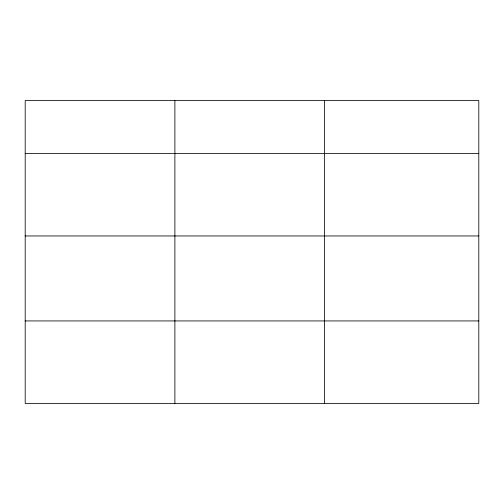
<?xml version="1.0" encoding="UTF-8"?>
<svg xmlns="http://www.w3.org/2000/svg" width="504" height="504" viewBox="0 0 504 504"><rect width="100%" height="100%" fill="white"/><g stroke="black" fill="none" stroke-linecap="round" stroke-linejoin="round"><path stroke-width="0.76" d="M478.8 235.96L478.8 100.592L25.2 100.592L25.2 403.408L478.8 403.408L478.8 235.96L25.2 235.96M25.2 153.487L478.8 153.487M25.2 320.935L478.8 320.935M324.576 100.592L324.576 403.408M174.888 100.592L174.888 403.408"/></g></svg>
